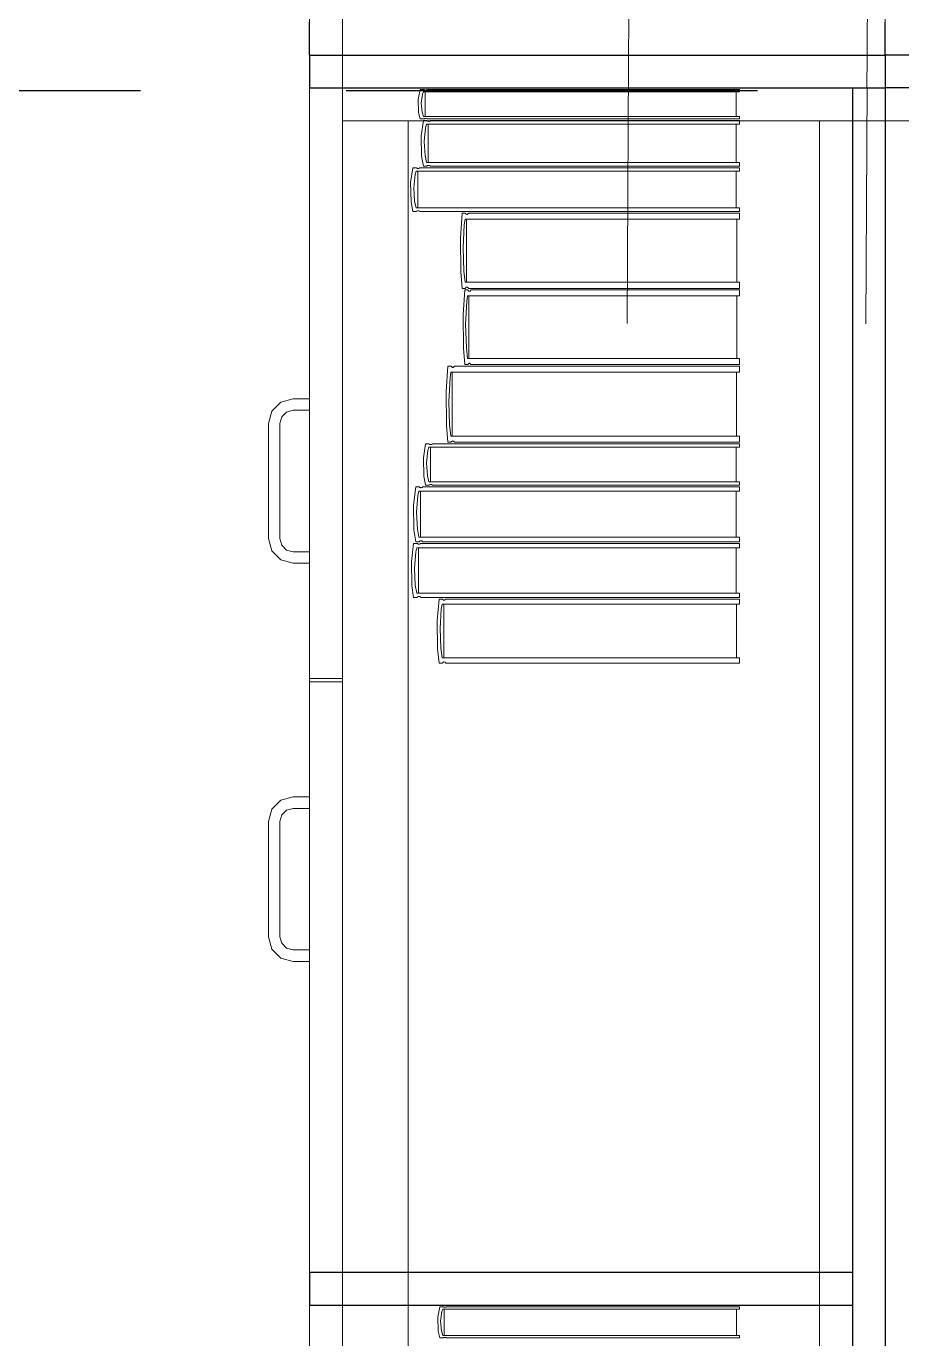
# Model space of a CAD drawing. Header units: inches. Extents: x -19 to 5698, y -728 to 92.
# Drawn here: x 288.548 to 289.08, y 9.052 to 9.85 of the extents above; entities that cross this region are included whole.
import ezdxf

# ---------------------------------------------------------------- set-up
doc = ezdxf.new("R2010")
doc.units = ezdxf.units.IN
doc.header["$MEASUREMENT"] = 0
doc.set_wipeout_variables(frame=1)
for name, pattern in [('HIDDEN', [0.375, 0.25, -0.125]), ('RAYITAS', [0.375, 0.25, -0.125]), ('Wipeout_Contour', [1, 0, -1])]:
    doc.linetypes.add(name, pattern=pattern)
for name, color, linetype, lineweight in [('00 conduct tomacorr', 120, 'HIDDEN', 30), ('T-TECHO-E', 150, 'Continuous', 20), ('TOMACORRIENTE', 22, 'RAYITAS', 9)]:
    doc.layers.add(name, color=color, linetype=linetype, lineweight=lineweight)
for name, color, linetype in [('02 _ ARQ _ ZON _ Espacio.3D', 7, 'Continuous'), ('08 _ STR _ EXT _ 07 Losa Aligerada', 7, 'Continuous'), ('Estructura - 04 MURO', 7, 'Continuous'), ('Estructura - Carga', 7, 'Continuous'), ('Interior - Mobiliario', 7, 'Continuous')]:
    doc.layers.add(name, color=color, linetype=linetype)

# ---------------------------------------------------------------- blocks, each defined once
blk = doc.blocks.new('a')
at = {"layer": 'TOMACORRIENTE', "ltscale": 0.05}
h = blk.add_hatch(color=4, dxfattribs=at)
edge = h.paths.add_edge_path()
edge.add_arc((0, 0.0752), 0.02106, 0, 360)
at = {"layer": 'TOMACORRIENTE', "color": 4}
for p, q in [((-0.14553, 0.09625), (-0.0515, 0.09625)), ((-0.09851, 0.09625), (-0.09851, -0.09657)), ((0, 0.09625), (0, -0.09625)), ((0.06232, -0.09625), (0.06232, 0.09625))]:
    blk.add_line(p, q, dxfattribs=at)
blk.add_circle((0, 0.0752), 0.02106, dxfattribs=at)
blk = doc.blocks.new('CABLE 3FACE')
at = {"layer": 'T-TECHO-E', "rotation": 59.94170052614085}
blk.add_blockref('a', (0, 0), dxfattribs=at)

msp = doc.modelspace()

# ---------------------------------------------------------------- linework, layer by layer
at = {"layer": '02 _ ARQ _ ZON _ Espacio.3D', "color": 254, "linetype": 'Continuous', "lineweight": 0, "flags": 128}
msp.add_lwpolyline([(285.82004, 11.58399, 1.006545), (290.95352, 6.4505), (297.39489, 6.4505), (297.39584, 7.69998), (297.62584, 7.70003), (297.62583, 6.45052), (302.41951, 6.45049), (302.41953, 7.7), (302.99502, 7.7), (302.99502, 17.35), (301.67003, 17.35), (301.67003, 16.90015), (301.07003, 16.89998), (301.07003, 16.29989), (300.57003, 16.29984), (300.57007, 17.35), (297.52005, 17.35), (297.52005, 26.59628), (285.82004, 26.5963), (285.82004, 22.76628), (287.07005, 22.76628), (287.07003, 22.49773), (285.82004, 22.49773)], format="xyb", close=True, dxfattribs=at)
at = {"layer": '08 _ STR _ EXT _ 07 Losa Aligerada', "color": 7, "linetype": 'Continuous', "lineweight": 18, "flags": 128}
msp.add_lwpolyline([(285.67002, 33.89998), (285.67002, 21.26628), (285.72004, 21.26628), (285.72004, 11.97001, 1.049431), (291.29369, 6.3), (302.10029, 6.3)], format="xyb", dxfattribs=at)
at = {"layer": 'Estructura - 04 MURO', "color": 7, "linetype": 'Continuous', "lineweight": 13}
for radius, start, end in [(3.78, 135.58459, 314.40451), (3.63, 134.62616, 311.93195)]:
    msp.add_arc((288.37003, 9.0005), radius, start, end, dxfattribs=at)
at = {"layer": 'Estructura - Carga', "color": 7, "linetype": 'Continuous', "lineweight": 30}
for radius in [3.93, 3.78]:
    msp.add_arc((288.37004, 9.0005), radius, 135.58289, 314.41968, dxfattribs=at)
at = {"layer": 'Estructura - Carga', "color": 7, "linetype": 'Continuous', "lineweight": 13}
for radius in [3.81, 3.8, 3.79]:
    msp.add_arc((288.37004, 9.0005), radius, 135.95885, 314.04373, dxfattribs=at)
at = {"layer": 'Interior - Mobiliario', "color": 175, "linetype": 'Continuous', "lineweight": 13}
for p, q in [((288.74002, 8.35227), (288.74002, 9.81227)), ((288.74002, 9.81227), (289.05002, 9.81227)), ((289.05002, 9.81227), (289.05002, 8.35227)), ((288.7863, 9.79732), (288.78606, 9.80531)), ((288.78792, 9.80301), (288.78841, 9.79751)), ((288.74002, 9.79227), (288.78002, 9.79227)), ((288.78002, 9.79227), (289.03002, 9.79227)), ((288.78736, 9.7934), (288.7863, 9.79732)), ((288.78947, 9.7934), (288.78736, 9.7934)), ((288.78791, 9.78317), (288.7892, 9.7924)), ((288.78841, 9.79751), (288.7893, 9.79483)), ((288.7892, 9.7924), (288.79129, 9.7924)), ((288.7893, 9.79483), (288.98136, 9.79483)), ((288.78958, 9.79347), (288.78947, 9.7934)), ((288.78982, 9.79358), (288.78958, 9.79347)), ((288.79009, 9.79365), (288.78982, 9.79358)), ((288.79037, 9.7937), (288.79009, 9.79365)), ((288.79066, 9.7937), (288.79037, 9.7937)), ((288.79094, 9.79367), (288.79066, 9.7937)), ((288.79121, 9.7936), (288.79094, 9.79367)), ((288.79146, 9.7935), (288.79121, 9.7936)), ((288.79129, 9.7924), (288.79145, 9.79225)), ((288.79145, 9.79225), (288.7917, 9.79209)), ((288.79162, 9.7934), (288.79146, 9.7935)), ((288.98136, 9.7934), (288.79162, 9.7934)), ((288.7917, 9.79209), (288.79197, 9.79199)), ((288.79197, 9.79199), (288.79225, 9.79194)), ((288.79225, 9.79194), (288.79253, 9.79194)), ((288.79253, 9.79194), (288.79281, 9.79201)), ((288.79281, 9.79201), (288.79307, 9.79213)), ((288.79307, 9.79213), (288.79331, 9.79229)), ((288.79331, 9.79229), (288.79342, 9.7924)), ((288.79342, 9.7924), (288.98136, 9.7924)), ((288.98136, 9.79483), (288.98136, 9.7934)), ((288.98136, 9.7924), (288.98136, 9.79019)), ((288.78815, 9.7708), (288.78791, 9.78317)), ((288.79055, 9.78809), (288.78975, 9.77961)), ((288.79112, 9.79019), (288.79055, 9.78809)), ((288.98136, 9.79019), (288.79112, 9.79019)), ((288.79209, 9.76695), (288.79209, 9.79019)), ((288.97944, 9.79019), (288.97944, 9.76695)), ((288.78975, 9.77961), (288.79024, 9.77109)), ((288.7892, 9.76473), (288.78815, 9.7708)), ((288.79024, 9.77109), (288.79112, 9.76695)), ((288.79112, 9.76695), (288.98136, 9.76695)), ((288.98136, 9.76695), (288.98136, 9.76473)), ((288.78145, 9.75487), (288.78279, 9.76373)), ((288.78279, 9.76373), (288.78494, 9.76373)), ((288.78418, 9.75959), (288.78335, 9.75144)), ((288.78477, 9.76161), (288.78418, 9.75959)), ((288.98136, 9.76161), (288.78477, 9.76161)), ((288.78494, 9.76373), (288.78511, 9.76359)), ((288.78511, 9.76359), (288.78536, 9.76344)), ((288.78536, 9.76344), (288.78564, 9.76334)), ((288.78564, 9.76334), (288.78593, 9.76329)), ((288.78576, 9.73929), (288.78576, 9.76161)), ((288.78593, 9.76329), (288.78622, 9.76329)), ((288.78622, 9.76329), (288.78651, 9.76335)), ((288.78651, 9.76335), (288.78678, 9.76347)), ((288.78678, 9.76347), (288.78703, 9.76363)), ((288.78703, 9.76363), (288.78714, 9.76373)), ((288.78714, 9.76373), (288.98136, 9.76373)), ((288.79129, 9.76473), (288.7892, 9.76473)), ((288.7914, 9.76484), (288.79129, 9.76473)), ((288.79164, 9.76501), (288.7914, 9.76484)), ((288.79191, 9.76512), (288.79164, 9.76501)), ((288.79218, 9.76519), (288.79191, 9.76512)), ((288.79247, 9.76519), (288.79218, 9.76519)), ((288.79275, 9.76514), (288.79247, 9.76519)), ((288.79301, 9.76504), (288.79275, 9.76514)), ((288.79326, 9.76488), (288.79301, 9.76504)), ((288.79342, 9.76473), (288.79326, 9.76488)), ((288.98136, 9.76473), (288.79342, 9.76473)), ((288.97937, 9.76161), (288.97937, 9.73929)), ((288.98136, 9.76373), (288.98136, 9.76161)), ((288.7817, 9.74299), (288.78145, 9.75487)), ((288.78335, 9.75144), (288.78386, 9.74327)), ((288.78279, 9.73716), (288.7817, 9.74299)), ((288.78386, 9.74327), (288.78477, 9.73929)), ((288.78494, 9.73716), (288.78279, 9.73716)), ((288.78477, 9.73929), (288.98136, 9.73929)), ((288.78505, 9.73726), (288.78494, 9.73716)), ((288.7853, 9.73743), (288.78505, 9.73726)), ((288.78558, 9.73754), (288.7853, 9.73743)), ((288.78586, 9.7376), (288.78558, 9.73754)), ((288.78616, 9.73761), (288.78586, 9.7376)), ((288.78645, 9.73756), (288.78616, 9.73761)), ((288.78672, 9.73746), (288.78645, 9.73756)), ((288.78698, 9.7373), (288.78672, 9.73746)), ((288.78714, 9.73716), (288.78698, 9.7373)), ((288.98136, 9.73716), (288.78714, 9.73716)), ((288.81174, 9.72091), (288.81287, 9.73616)), ((288.81287, 9.73616), (288.8147, 9.73616)), ((288.8147, 9.73616), (288.81484, 9.73592)), ((288.81484, 9.73592), (288.81506, 9.73565)), ((288.81506, 9.73565), (288.81529, 9.73548)), ((288.81529, 9.73548), (288.81554, 9.7354)), ((288.81554, 9.7354), (288.81579, 9.73541)), ((288.81579, 9.73541), (288.81603, 9.73551)), ((288.81603, 9.73551), (288.81626, 9.73571)), ((288.81626, 9.73571), (288.81647, 9.73598)), ((288.81647, 9.73598), (288.81657, 9.73616)), ((288.81657, 9.73616), (288.98136, 9.73616)), ((288.98136, 9.73929), (288.98136, 9.73716)), ((288.98136, 9.73616), (288.98136, 9.7325)), ((288.81405, 9.72904), (288.81335, 9.71502)), ((288.81455, 9.7325), (288.81405, 9.72904)), ((288.98136, 9.7325), (288.81455, 9.7325)), ((288.8154, 9.69409), (288.8154, 9.7325)), ((288.97968, 9.7325), (288.97968, 9.69409)), ((288.81195, 9.70046), (288.81174, 9.72091)), ((288.81335, 9.71502), (288.81378, 9.70094)), ((288.81287, 9.69043), (288.81195, 9.70046)), ((288.81378, 9.70094), (288.81455, 9.69409)), ((288.8147, 9.69043), (288.81287, 9.69043)), ((288.81332, 9.67433), (288.81444, 9.68943)), ((288.81444, 9.68943), (288.81625, 9.68943)), ((288.81455, 9.69409), (288.98136, 9.69409)), ((288.81479, 9.69061), (288.8147, 9.69043)), ((288.81501, 9.69089), (288.81479, 9.69061)), ((288.81524, 9.69108), (288.81501, 9.69089)), ((288.81548, 9.69119), (288.81524, 9.69108)), ((288.81573, 9.6912), (288.81548, 9.69119)), ((288.81598, 9.69111), (288.81573, 9.6912)), ((288.81621, 9.69094), (288.81598, 9.69111)), ((288.81643, 9.69068), (288.81621, 9.69094)), ((288.81625, 9.68943), (288.81639, 9.68919)), ((288.81639, 9.68919), (288.81661, 9.68893)), ((288.81657, 9.69043), (288.81643, 9.69068)), ((288.98136, 9.69043), (288.81657, 9.69043)), ((288.81661, 9.68893), (288.81684, 9.68876)), ((288.81684, 9.68876), (288.81708, 9.68868)), ((288.81708, 9.68868), (288.81733, 9.68869)), ((288.81733, 9.68869), (288.81757, 9.68879)), ((288.81757, 9.68879), (288.8178, 9.68898)), ((288.8178, 9.68898), (288.81801, 9.68926)), ((288.81801, 9.68926), (288.8181, 9.68943)), ((288.8181, 9.68943), (288.98136, 9.68943)), ((288.98136, 9.69409), (288.98136, 9.69043)), ((288.98136, 9.68943), (288.98136, 9.68581)), ((288.81561, 9.68238), (288.81492, 9.66849)), ((288.81611, 9.68581), (288.81561, 9.68238)), ((288.98136, 9.68581), (288.81611, 9.68581)), ((288.81694, 9.64777), (288.81694, 9.68581)), ((288.97969, 9.68581), (288.97969, 9.64777)), ((288.81353, 9.65408), (288.81332, 9.67433)), ((288.81492, 9.66849), (288.81534, 9.65455)), ((288.81444, 9.64415), (288.81353, 9.65408)), ((288.81534, 9.65455), (288.81611, 9.64777)), ((288.81611, 9.64777), (288.98136, 9.64777)), ((288.98136, 9.64777), (288.98136, 9.64415)), ((288.80298, 9.62771), (288.80417, 9.64315)), ((288.80417, 9.64315), (288.80609, 9.64315)), ((288.80594, 9.63945), (288.80541, 9.63593)), ((288.98136, 9.63945), (288.80594, 9.63945)), ((288.80609, 9.64315), (288.80624, 9.6429)), ((288.80624, 9.6429), (288.80647, 9.64264)), ((288.80647, 9.64264), (288.80671, 9.64246)), ((288.80671, 9.64246), (288.80697, 9.64238)), ((288.80682, 9.60055), (288.80682, 9.63945)), ((288.80697, 9.64238), (288.80723, 9.64239)), ((288.80723, 9.64239), (288.80749, 9.64249)), ((288.80749, 9.64249), (288.80773, 9.64269)), ((288.80773, 9.64269), (288.80796, 9.64297)), ((288.80796, 9.64297), (288.80805, 9.64315)), ((288.80805, 9.64315), (288.98136, 9.64315)), ((288.81625, 9.64415), (288.81444, 9.64415)), ((288.81635, 9.64433), (288.81625, 9.64415)), ((288.81656, 9.6446), (288.81635, 9.64433)), ((288.81679, 9.64479), (288.81656, 9.6446)), ((288.81703, 9.6449), (288.81679, 9.64479)), ((288.81727, 9.64491), (288.81703, 9.6449)), ((288.81752, 9.64482), (288.81727, 9.64491)), ((288.81775, 9.64465), (288.81752, 9.64482)), ((288.81796, 9.64439), (288.81775, 9.64465)), ((288.8181, 9.64415), (288.81796, 9.64439)), ((288.98136, 9.64415), (288.8181, 9.64415)), ((288.97959, 9.63945), (288.97959, 9.60055)), ((288.98136, 9.64315), (288.98136, 9.63945)), ((288.80541, 9.63593), (288.80467, 9.62173)), ((288.70252, 9.62126), (288.71002, 9.62327)), ((288.71002, 9.62327), (288.72002, 9.62327)), ((288.72002, 9.62327), (288.72002, 9.61627)), ((288.8032, 9.607), (288.80298, 9.62771)), ((288.69502, 9.60827), (288.69703, 9.61577)), ((288.69703, 9.61577), (288.70252, 9.62126)), ((288.71002, 9.61627), (288.70602, 9.6152)), ((288.72002, 9.61627), (288.71002, 9.61627)), ((288.80467, 9.62173), (288.80512, 9.60748)), ((288.69502, 9.53827), (288.69502, 9.60827)), ((288.70309, 9.61227), (288.70202, 9.60827)), ((288.70202, 9.60827), (288.70202, 9.53827)), ((288.70602, 9.6152), (288.70309, 9.61227)), ((288.80512, 9.60748), (288.80594, 9.60055)), ((288.80417, 9.59684), (288.8032, 9.607)), ((288.80594, 9.60055), (288.98136, 9.60055)), ((288.98136, 9.60055), (288.98136, 9.59684)), ((288.78932, 9.58748), (288.7906, 9.59584)), ((288.7906, 9.59584), (288.79268, 9.59584)), ((288.79194, 9.59194), (288.79115, 9.58425)), ((288.79251, 9.59384), (288.79194, 9.59194)), ((288.98136, 9.59384), (288.79251, 9.59384)), ((288.79268, 9.59584), (288.79283, 9.59571)), ((288.79283, 9.59571), (288.79308, 9.59556)), ((288.79308, 9.59556), (288.79334, 9.59547)), ((288.79334, 9.59547), (288.79362, 9.59542)), ((288.79346, 9.57279), (288.79346, 9.59384)), ((288.79362, 9.59542), (288.7939, 9.59543)), ((288.7939, 9.59543), (288.79418, 9.59549)), ((288.79418, 9.59549), (288.79444, 9.59559)), ((288.79444, 9.59559), (288.79468, 9.59574)), ((288.79468, 9.59574), (288.79479, 9.59584)), ((288.79479, 9.59584), (288.98136, 9.59584)), ((288.80609, 9.59684), (288.80417, 9.59684)), ((288.80619, 9.59702), (288.80609, 9.59684)), ((288.80641, 9.5973), (288.80619, 9.59702)), ((288.80666, 9.5975), (288.80641, 9.5973)), ((288.80691, 9.5976), (288.80666, 9.5975)), ((288.80718, 9.59762), (288.80691, 9.5976)), ((288.80743, 9.59753), (288.80718, 9.59762)), ((288.80768, 9.59735), (288.80743, 9.59753)), ((288.80791, 9.59709), (288.80768, 9.59735)), ((288.80805, 9.59684), (288.80791, 9.59709)), ((288.98136, 9.59684), (288.80805, 9.59684)), ((288.97945, 9.59384), (288.97945, 9.57279)), ((288.98136, 9.59584), (288.98136, 9.59384)), ((288.78956, 9.57628), (288.78932, 9.58748)), ((288.79115, 9.58425), (288.79163, 9.57654)), ((288.7906, 9.57078), (288.78956, 9.57628)), ((288.79163, 9.57654), (288.79251, 9.57279)), ((288.78324, 9.55865), (288.78456, 9.56978)), ((288.78456, 9.56978), (288.7867, 9.56978)), ((288.7867, 9.56978), (288.78686, 9.5696)), ((288.78686, 9.5696), (288.78711, 9.56941)), ((288.78711, 9.56941), (288.78739, 9.56929)), ((288.78739, 9.56929), (288.78767, 9.56922)), ((288.78767, 9.56922), (288.78797, 9.56923)), ((288.78797, 9.56923), (288.78825, 9.56931)), ((288.78825, 9.56931), (288.78852, 9.56945)), ((288.78852, 9.56945), (288.78877, 9.56965)), ((288.78877, 9.56965), (288.78888, 9.56978)), ((288.78888, 9.56978), (288.98136, 9.56978)), ((288.79268, 9.57078), (288.7906, 9.57078)), ((288.79251, 9.57279), (288.98136, 9.57279)), ((288.79278, 9.57088), (288.79268, 9.57078)), ((288.79302, 9.57103), (288.79278, 9.57088)), ((288.79328, 9.57114), (288.79302, 9.57103)), ((288.79356, 9.5712), (288.79328, 9.57114)), ((288.79384, 9.5712), (288.79356, 9.5712)), ((288.79412, 9.57116), (288.79384, 9.5712)), ((288.79439, 9.57106), (288.79412, 9.57116)), ((288.79463, 9.57092), (288.79439, 9.57106)), ((288.79479, 9.57078), (288.79463, 9.57092)), ((288.98136, 9.57078), (288.79479, 9.57078)), ((288.98136, 9.57279), (288.98136, 9.57078)), ((288.98136, 9.56978), (288.98136, 9.56711)), ((288.78594, 9.56458), (288.78512, 9.55434)), ((288.78653, 9.56711), (288.78594, 9.56458)), ((288.98136, 9.56711), (288.78653, 9.56711)), ((288.78751, 9.53906), (288.78751, 9.56711)), ((288.97939, 9.56711), (288.97939, 9.53906)), ((288.78348, 9.54371), (288.78324, 9.55865)), ((288.78512, 9.55434), (288.78562, 9.54406)), ((288.78456, 9.53639), (288.78348, 9.54371)), ((288.78562, 9.54406), (288.78653, 9.53906)), ((288.69703, 9.53077), (288.69502, 9.53827)), ((288.70202, 9.53827), (288.70309, 9.53427)), ((288.7867, 9.53639), (288.78456, 9.53639)), ((288.78653, 9.53906), (288.98136, 9.53906)), ((288.78681, 9.53652), (288.7867, 9.53639)), ((288.78706, 9.53672), (288.78681, 9.53652)), ((288.78733, 9.53686), (288.78706, 9.53672)), ((288.78761, 9.53694), (288.78733, 9.53686)), ((288.7879, 9.53695), (288.78761, 9.53694)), ((288.78819, 9.53688), (288.7879, 9.53695)), ((288.78846, 9.53676), (288.78819, 9.53688)), ((288.78872, 9.53657), (288.78846, 9.53676)), ((288.78888, 9.53639), (288.78872, 9.53657)), ((288.98136, 9.53639), (288.78888, 9.53639)), ((288.98136, 9.53906), (288.98136, 9.53639)), ((288.70252, 9.52528), (288.69703, 9.53077)), ((288.70309, 9.53427), (288.70602, 9.53134)), ((288.70602, 9.53134), (288.71002, 9.53027)), ((288.71002, 9.53027), (288.72002, 9.53027)), ((288.72002, 9.53027), (288.72002, 9.52327)), ((288.78192, 9.52443), (288.78325, 9.53539)), ((288.78325, 9.53539), (288.7854, 9.53539)), ((288.78464, 9.53026), (288.78382, 9.52019)), ((288.78523, 9.53276), (288.78464, 9.53026)), ((288.98136, 9.53276), (288.78523, 9.53276)), ((288.7854, 9.53539), (288.78557, 9.53521)), ((288.78557, 9.53521), (288.78582, 9.53502)), ((288.78582, 9.53502), (288.7861, 9.5349)), ((288.7861, 9.5349), (288.78639, 9.53484)), ((288.78622, 9.50515), (288.78622, 9.53276)), ((288.78639, 9.53484), (288.78668, 9.53485)), ((288.78668, 9.53485), (288.78696, 9.53492)), ((288.78696, 9.53492), (288.78724, 9.53506)), ((288.78724, 9.53506), (288.78749, 9.53526)), ((288.78749, 9.53526), (288.7876, 9.53539)), ((288.7876, 9.53539), (288.98136, 9.53539)), ((288.97938, 9.53276), (288.97938, 9.50515)), ((288.98136, 9.53539), (288.98136, 9.53276)), ((288.71002, 9.52327), (288.70252, 9.52528)), ((288.72002, 9.52327), (288.71002, 9.52327)), ((288.78217, 9.50973), (288.78192, 9.52443)), ((288.78382, 9.52019), (288.78432, 9.51007)), ((288.78325, 9.50252), (288.78217, 9.50973)), ((288.78432, 9.51007), (288.78523, 9.50515)), ((288.78523, 9.50515), (288.98136, 9.50515)), ((288.98136, 9.50515), (288.98136, 9.50252)), ((288.7854, 9.50252), (288.78325, 9.50252)), ((288.78551, 9.50265), (288.7854, 9.50252)), ((288.78576, 9.50284), (288.78551, 9.50265)), ((288.78604, 9.50298), (288.78576, 9.50284)), ((288.78632, 9.50306), (288.78604, 9.50298)), ((288.78661, 9.50307), (288.78632, 9.50306)), ((288.7869, 9.50301), (288.78661, 9.50307)), ((288.78718, 9.50288), (288.7869, 9.50301)), ((288.78743, 9.50269), (288.78718, 9.50288)), ((288.7876, 9.50252), (288.78743, 9.50269)), ((288.98136, 9.50252), (288.7876, 9.50252)), ((288.7976, 9.48855), (288.79883, 9.50152)), ((288.79883, 9.50152), (288.80081, 9.50152)), ((288.80065, 9.49841), (288.80011, 9.49546)), ((288.98136, 9.49841), (288.80065, 9.49841)), ((288.80081, 9.50152), (288.80096, 9.50131)), ((288.80096, 9.50131), (288.8012, 9.50109)), ((288.8012, 9.50109), (288.80145, 9.50094)), ((288.80145, 9.50094), (288.80172, 9.50087)), ((288.80157, 9.46576), (288.80157, 9.49841)), ((288.80172, 9.50087), (288.80199, 9.50088)), ((288.80199, 9.50088), (288.80225, 9.50097)), ((288.80225, 9.50097), (288.8025, 9.50113)), ((288.8025, 9.50113), (288.80273, 9.50137)), ((288.80273, 9.50137), (288.80283, 9.50152)), ((288.80283, 9.50152), (288.98136, 9.50152)), ((288.97953, 9.49841), (288.97953, 9.46576)), ((288.98136, 9.50152), (288.98136, 9.49841)), ((288.79783, 9.47117), (288.7976, 9.48855)), ((288.80011, 9.49546), (288.79935, 9.48354)), ((288.79935, 9.48354), (288.79982, 9.47158)), ((288.79883, 9.46265), (288.79783, 9.47117)), ((288.79982, 9.47158), (288.80065, 9.46576)), ((288.80065, 9.46576), (288.98136, 9.46576)), ((288.98136, 9.46576), (288.98136, 9.46265)), ((288.80081, 9.46265), (288.79883, 9.46265)), ((288.80091, 9.4628), (288.80081, 9.46265)), ((288.80115, 9.46303), (288.80091, 9.4628)), ((288.8014, 9.4632), (288.80115, 9.46303)), ((288.80166, 9.46329), (288.8014, 9.4632)), ((288.80193, 9.4633), (288.80166, 9.46329)), ((288.8022, 9.46322), (288.80193, 9.4633)), ((288.80245, 9.46308), (288.8022, 9.46322)), ((288.80269, 9.46285), (288.80245, 9.46308)), ((288.80283, 9.46265), (288.80269, 9.46285)), ((288.98136, 9.46265), (288.80283, 9.46265)), ((288.72002, 9.45327), (288.74002, 9.45327)), ((288.72002, 9.45127), (288.74002, 9.45127)), ((288.70252, 9.37926), (288.69703, 9.37377)), ((288.71002, 9.38127), (288.70252, 9.37926)), ((288.72002, 9.38127), (288.71002, 9.38127)), ((288.72002, 9.37427), (288.72002, 9.38127)), ((288.69703, 9.37377), (288.69502, 9.36627)), ((288.70202, 9.36627), (288.70309, 9.37027)), ((288.70309, 9.37027), (288.70602, 9.3732)), ((288.70602, 9.3732), (288.71002, 9.37427)), ((288.71002, 9.37427), (288.72002, 9.37427)), ((288.69502, 9.36627), (288.69502, 9.29627)), ((288.70202, 9.29627), (288.70202, 9.36627)), ((288.69502, 9.29627), (288.69703, 9.28877)), ((288.70309, 9.29227), (288.70202, 9.29627)), ((288.69703, 9.28877), (288.70252, 9.28328)), ((288.70602, 9.28934), (288.70309, 9.29227)), ((288.71002, 9.28827), (288.70602, 9.28934)), ((288.72002, 9.28827), (288.71002, 9.28827)), ((288.72002, 9.28127), (288.72002, 9.28827)), ((288.70252, 9.28328), (288.71002, 9.28127)), ((288.71002, 9.28127), (288.72002, 9.28127)), ((288.79818, 9.05648), (288.79795, 9.06495)), ((288.7997, 9.06251), (288.80016, 9.05668)), ((288.79918, 9.05232), (288.79818, 9.05648)), ((288.80116, 9.05232), (288.79918, 9.05232)), ((288.80016, 9.05668), (288.801, 9.05384)), ((288.801, 9.05384), (288.98136, 9.05384)), ((288.80126, 9.0524), (288.80116, 9.05232)), ((288.80149, 9.05251), (288.80126, 9.0524)), ((288.80174, 9.05259), (288.80149, 9.05251)), ((288.802, 9.05264), (288.80174, 9.05259)), ((288.80227, 9.05264), (288.802, 9.05264)), ((288.80254, 9.05261), (288.80227, 9.05264)), ((288.80279, 9.05253), (288.80254, 9.05261)), ((288.80303, 9.05243), (288.80279, 9.05253)), ((288.80318, 9.05232), (288.80303, 9.05243)), ((288.98136, 9.05232), (288.80318, 9.05232)), ((288.98136, 9.05384), (288.98136, 9.05232))]:
    msp.add_line(p, q, dxfattribs=at)

# ---------------------------------------------------------------- next in the draw order: wipeouts: each hides what was drawn before it
at = {"color": 254, "linetype": 'Wipeout_Contour', "lineweight": 0, "ltscale": 9694.316391}
msp.add_wipeout([(288.72002, 9.07227), (289.05002, 9.07227), (289.05002, 9.09227), (288.72002, 9.09227)], dxfattribs=at).dxf.layer = 'Interior - Mobiliario'

# ---------------------------------------------------------------- next in the draw order: linework, layer by layer
at = {"layer": 'Interior - Mobiliario', "color": 175, "linetype": 'Continuous', "lineweight": 13}
for p, q in [((288.74002, 8.37227), (288.74002, 9.79227)), ((288.78002, 9.79227), (288.78002, 8.37227)), ((289.03002, 8.37227), (289.03002, 9.79227)), ((288.72002, 9.09227), (288.72002, 9.45127)), ((288.74002, 9.09227), (288.74002, 9.45127)), ((288.72002, 9.07227), (288.72002, 9.09227)), ((288.72002, 9.09227), (289.05002, 9.09227)), ((288.72002, 9.07227), (288.72002, 9.09227)), ((288.72002, 9.09227), (288.74002, 9.09227)), ((289.05002, 9.09227), (289.05002, 9.07227)), ((289.05002, 9.07227), (288.72002, 9.07227)), ((288.72002, 9.07227), (288.72002, 8.71327)), ((288.72002, 9.07227), (288.74002, 9.07227)), ((288.74002, 9.07227), (288.74002, 8.71327)), ((288.79795, 9.06495), (288.79918, 9.07127)), ((288.79918, 9.07127), (288.80116, 9.07127)), ((288.80046, 9.06832), (288.7997, 9.06251)), ((288.801, 9.06975), (288.80046, 9.06832)), ((288.98136, 9.06975), (288.801, 9.06975)), ((288.80116, 9.07127), (288.80131, 9.07117)), ((288.80131, 9.07117), (288.80154, 9.07106)), ((288.80154, 9.07106), (288.8018, 9.07099)), ((288.8018, 9.07099), (288.80206, 9.07095)), ((288.80191, 9.05384), (288.80191, 9.06975)), ((288.80206, 9.07095), (288.80233, 9.07096)), ((288.80233, 9.07096), (288.80259, 9.071)), ((288.80259, 9.071), (288.80285, 9.07108)), ((288.80285, 9.07108), (288.80307, 9.0712)), ((288.80307, 9.0712), (288.80318, 9.07127)), ((288.80318, 9.07127), (288.98136, 9.07127)), ((288.97954, 9.06975), (288.97954, 9.05384)), ((288.98136, 9.07127), (288.98136, 9.06975))]:
    msp.add_line(p, q, dxfattribs=at)
at = {"layer": 'Interior - Mobiliario', "color": 175, "linetype": 'Continuous', "lineweight": 30}
for p, q in [((288.72002, 9.09227), (289.05002, 9.09227)), ((288.72002, 9.09227), (288.72002, 9.07227)), ((289.05002, 9.09227), (289.05002, 9.07227)), ((288.72002, 9.07227), (289.05002, 9.07227))]:
    msp.add_line(p, q, dxfattribs=at)

# ---------------------------------------------------------------- next in the draw order: wipeouts: each hides what was drawn before it
at = {"color": 254, "linetype": 'Wipeout_Contour', "lineweight": 0, "ltscale": 9695.016824}
msp.add_wipeout([(289.05002, 8.35227), (289.07002, 8.35227), (289.07002, 9.81227), (289.05002, 9.81227)], dxfattribs=at).dxf.layer = 'Interior - Mobiliario'

# ---------------------------------------------------------------- next in the draw order: linework, layer by layer
at = {"layer": 'Interior - Mobiliario', "color": 175, "linetype": 'Continuous', "lineweight": 30}
for p, q in [((289.05002, 9.81227), (289.07002, 9.81227)), ((289.05002, 9.81227), (289.05002, 8.35227)), ((289.07002, 9.81227), (289.07002, 8.35227))]:
    msp.add_line(p, q, dxfattribs=at)
at = {"layer": 'Interior - Mobiliario', "color": 175, "linetype": 'Continuous', "lineweight": 13}
for p, q in [((289.05002, 8.35227), (289.05002, 9.81227)), ((289.05002, 9.81227), (289.07002, 9.81227)), ((289.07002, 9.81227), (289.07002, 8.35227)), ((289.03002, 9.79227), (289.07002, 9.79227)), ((289.07002, 9.79227), (289.07002, 8.37227)), ((288.72002, 9.09227), (289.05002, 9.09227)), ((289.05002, 9.09227), (289.05002, 9.07227)), ((289.05002, 9.07227), (288.72002, 9.07227))]:
    msp.add_line(p, q, dxfattribs=at)

# ---------------------------------------------------------------- next in the draw order: wipeouts: each hides what was drawn before it
at = {"color": 254, "linetype": 'Wipeout_Contour', "lineweight": 0, "ltscale": 9694.367935}
msp.add_wipeout([(288.72002, 9.81227), (289.07002, 9.81227), (289.07002, 9.83227), (288.72002, 9.83227)], dxfattribs=at).dxf.layer = 'Interior - Mobiliario'

# ---------------------------------------------------------------- next in the draw order: linework, layer by layer
at = {"layer": 'Interior - Mobiliario', "color": 175, "linetype": 'Continuous', "lineweight": 30}
for p, q in [((288.72002, 9.83227), (289.07002, 9.83227)), ((288.72002, 9.83227), (288.72002, 9.81227)), ((289.07002, 9.83227), (289.07002, 9.81227)), ((288.72002, 9.81227), (289.07002, 9.81227))]:
    msp.add_line(p, q, dxfattribs=at)
at = {"layer": 'Interior - Mobiliario', "color": 175, "linetype": 'Continuous', "lineweight": 13}
for p, q in [((288.72002, 9.81227), (288.72002, 9.83227)), ((288.72002, 9.83227), (289.07002, 9.83227)), ((288.72002, 9.83227), (288.72002, 8.33227)), ((289.07002, 9.83227), (288.72002, 9.83227)), ((288.74002, 9.79227), (288.74002, 9.83227)), ((288.74002, 9.83227), (289.07002, 9.83227)), ((289.07002, 9.83227), (289.07002, 9.81227)), ((289.07002, 9.83227), (289.07002, 9.79227)), ((289.07002, 8.33227), (289.07002, 9.83227)), ((289.07002, 9.81227), (288.72002, 9.81227)), ((288.72002, 8.35227), (288.72002, 9.81227)), ((288.72002, 9.81227), (289.07002, 9.81227)), ((288.72002, 8.35227), (288.72002, 9.81227)), ((288.72002, 9.81227), (289.05002, 9.81227)), ((288.72002, 9.81227), (288.72002, 9.45327)), ((288.72002, 9.81227), (288.74002, 9.81227)), ((288.74002, 8.35227), (288.74002, 9.81227)), ((288.74002, 9.81227), (289.05002, 9.81227)), ((288.74002, 8.35227), (288.74002, 9.81227)), ((288.74002, 9.81227), (289.05002, 9.81227)), ((288.74002, 9.81227), (288.74002, 9.45327)), ((288.78606, 9.80531), (288.78736, 9.81127)), ((288.78736, 9.81127), (288.78947, 9.81127)), ((288.78873, 9.80849), (288.78792, 9.80301)), ((288.7893, 9.80984), (288.78873, 9.80849)), ((288.98136, 9.80984), (288.7893, 9.80984)), ((288.78947, 9.81127), (288.78963, 9.81117)), ((288.78963, 9.81117), (288.78988, 9.81107)), ((288.78988, 9.81107), (288.79015, 9.811)), ((288.79015, 9.811), (288.79043, 9.81097)), ((288.79027, 9.79483), (288.79027, 9.80984)), ((288.79043, 9.81097), (288.79072, 9.81098)), ((288.79072, 9.81098), (288.791, 9.81102)), ((288.791, 9.81102), (288.79127, 9.81109)), ((288.79127, 9.81109), (288.79151, 9.8112)), ((288.79151, 9.8112), (288.79162, 9.81127)), ((288.79162, 9.81127), (288.98136, 9.81127)), ((288.97942, 9.80984), (288.97942, 9.79483)), ((288.98136, 9.81127), (288.98136, 9.80984)), ((289.05002, 9.81227), (289.05002, 8.35227)), ((289.05002, 9.81227), (289.05002, 8.35227)), ((289.05002, 9.81227), (289.05002, 8.35227)), ((289.07002, 9.81227), (289.07002, 8.35227))]:
    msp.add_line(p, q, dxfattribs=at)

# ---------------------------------------------------------------- next in the draw order: wipeouts: each hides what was drawn before it
at = {"color": 254, "linetype": 'Wipeout_Contour', "lineweight": 0, "ltscale": 9694.36826}
msp.add_wipeout([(288.72002, 9.85227), (288.72002, 9.83227), (289.07002, 9.83227), (289.07002, 9.85227)], dxfattribs=at).dxf.layer = 'Interior - Mobiliario'
at = {"color": 254, "linetype": 'Wipeout_Contour', "lineweight": 0, "ltscale": 9695.096824}
msp.add_wipeout([(289.09002, 8.35227), (289.09002, 9.81227), (289.07002, 9.81227), (289.07002, 8.35227)], dxfattribs=at).dxf.layer = 'Interior - Mobiliario'

# ---------------------------------------------------------------- next in the draw order: linework, layer by layer
at = {"layer": 'Interior - Mobiliario', "color": 175, "linetype": 'Continuous', "lineweight": 13}
for p, q in [((288.72002, 9.83227), (288.72002, 11.33227)), ((289.07002, 11.33227), (289.07002, 9.83227)), ((288.74002, 9.87227), (288.74002, 9.83227)), ((289.07002, 9.83227), (289.07002, 9.87227)), ((288.72002, 9.85227), (288.72002, 9.83227)), ((289.07002, 9.83227), (289.07002, 9.85227)), ((288.72002, 9.83227), (289.07002, 9.83227)), ((289.07002, 9.83227), (288.72002, 9.83227)), ((288.74002, 9.83227), (289.07002, 9.83227)), ((289.07002, 9.81227), (289.07002, 8.35227)), ((289.09002, 9.81227), (289.07002, 9.81227)), ((289.07002, 9.79227), (289.07002, 8.37227)), ((289.11002, 9.79227), (289.07002, 9.79227))]:
    msp.add_line(p, q, dxfattribs=at)
at = {"layer": 'Interior - Mobiliario', "color": 175, "linetype": 'Continuous', "lineweight": 30}
for p, q in [((288.72002, 9.83227), (288.72002, 9.85227)), ((289.07002, 9.83227), (289.07002, 9.85227)), ((288.72002, 9.83227), (289.07002, 9.83227)), ((289.09002, 9.81227), (289.07002, 9.81227)), ((289.07002, 9.81227), (289.07002, 8.35227))]:
    msp.add_line(p, q, dxfattribs=at)

# ---------------------------------------------------------------- next in the draw order: wipeouts: each hides what was drawn before it
at = {"color": 254, "linetype": 'Wipeout_Contour', "lineweight": 0, "ltscale": 9695.767924}
msp.add_wipeout([(289.42002, 9.81227), (289.42002, 9.83227), (289.07002, 9.83227), (289.07002, 9.81227)], dxfattribs=at).dxf.layer = 'Interior - Mobiliario'

# ---------------------------------------------------------------- next in the draw order: linework, layer by layer
at = {"layer": '00 conduct tomacorr'}
msp.add_line((301.36728, 9.81054, -0.00067), (287.39852, 9.81054, -0.00067), dxfattribs=at)
at = {"layer": 'Interior - Mobiliario', "color": 175, "linetype": 'Continuous', "lineweight": 30}
for p, q in [((289.42002, 9.83227), (289.07002, 9.83227)), ((289.07002, 9.83227), (289.07002, 9.81227)), ((289.42002, 9.81227), (289.07002, 9.81227))]:
    msp.add_line(p, q, dxfattribs=at)
at = {"layer": 'Interior - Mobiliario', "color": 175, "linetype": 'Continuous', "lineweight": 13}
for p, q in [((289.07002, 9.83227), (289.07002, 9.81227)), ((289.42002, 9.83227), (289.07002, 9.83227)), ((289.07002, 9.83227), (289.07002, 9.79227)), ((289.40002, 9.83227), (289.07002, 9.83227)), ((289.07002, 8.33227), (289.07002, 9.83227)), ((289.07002, 9.83227), (289.42002, 9.83227)), ((289.07002, 9.81227), (289.42002, 9.81227)), ((289.07002, 9.81227), (289.07002, 8.35227)), ((289.42002, 9.81227), (289.07002, 9.81227))]:
    msp.add_line(p, q, dxfattribs=at)

# ---------------------------------------------------------------- next in the draw order: wipeouts: each hides what was drawn before it
at = {"color": 254, "linetype": 'Wipeout_Contour', "lineweight": 0, "ltscale": 9695.768248}
msp.add_wipeout([(289.42002, 9.85227), (289.07002, 9.85227), (289.07002, 9.83227), (289.42002, 9.83227)], dxfattribs=at).dxf.layer = 'Interior - Mobiliario'

# ---------------------------------------------------------------- next in the draw order: linework, layer by layer
at = {"layer": 'Interior - Mobiliario', "color": 175, "linetype": 'Continuous', "lineweight": 13}
for p, q in [((289.07002, 11.33227), (289.07002, 9.83227)), ((289.07002, 9.83227), (289.07002, 9.87227)), ((289.07002, 9.83227), (289.07002, 9.85227)), ((289.42002, 9.83227), (289.07002, 9.83227)), ((289.40002, 9.83227), (289.07002, 9.83227)), ((289.07002, 9.83227), (289.42002, 9.83227))]:
    msp.add_line(p, q, dxfattribs=at)
at = {"layer": 'Interior - Mobiliario', "color": 175, "linetype": 'Continuous', "lineweight": 30}
for p, q in [((289.07002, 9.83227), (289.07002, 9.85227)), ((289.42002, 9.83227), (289.07002, 9.83227))]:
    msp.add_line(p, q, dxfattribs=at)

# ---------------------------------------------------------------- next in the draw order: block references
at = {"layer": '00 conduct tomacorr', "xscale": 1.47256122672843, "yscale": 1.47256122672843, "zscale": 1.47256122672843, "rotation": 299.7894777823319}
msp.add_blockref('CABLE 3FACE', (289.05889, 9.81054, -0.00067), dxfattribs=at)

doc.saveas('drawing.dxf')
